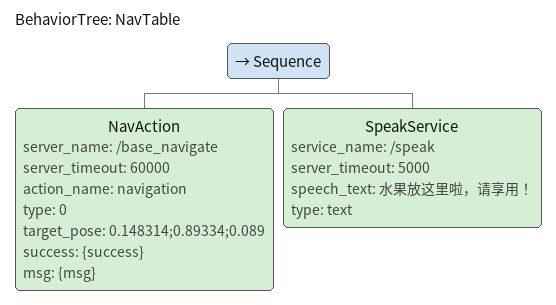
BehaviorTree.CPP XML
<?xml version="1.0" encoding="UTF-8"?>
<root BTCPP_format="4"
      main_tree_to_execute="NavTable">
  <BehaviorTree ID="NavTable">
    <Sequence>
      <NavAction server_name="/base_navigate"
                 server_timeout="60000"
                 action_name="navigation"
                 type="0"
                 target_pose="0.148314;0.89334;0.089"
                 success="{success}"
                 msg="{msg}"/>
      <SpeakService service_name="/speak"
                    server_timeout="5000"
                    speech_text="水果放这里啦，请享用！"
                    type="text"/>
    </Sequence>
  </BehaviorTree>
</root>
